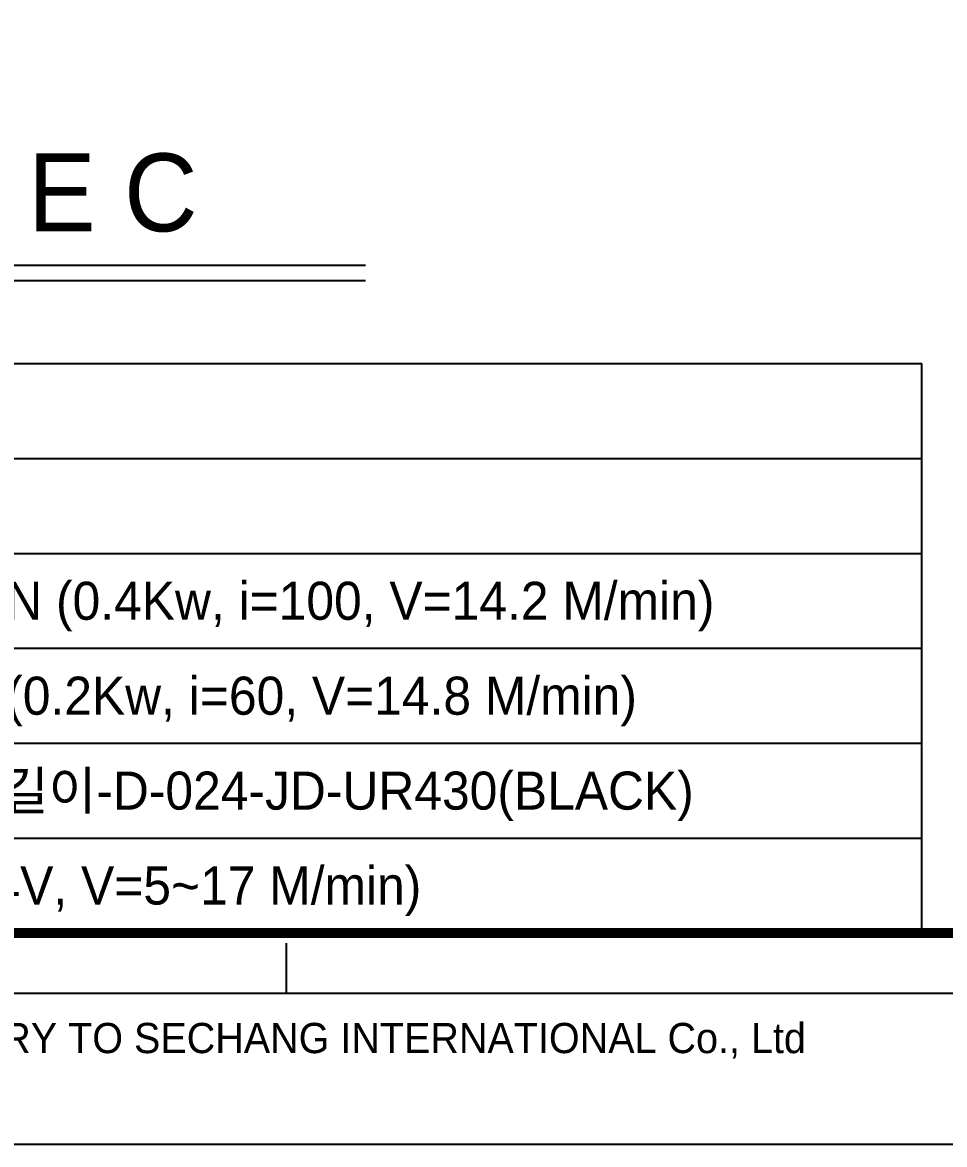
# Model space of a CAD drawing. Header units: inches. Extents: x 0 to 77285, y -118 to 40065.
# Drawn here: x 9527 to 15022, y 0 to 6683 of the extents above; entities that cross this region are included whole.
import ezdxf
from ezdxf.enums import TextEntityAlignment as Align

# ---------------------------------------------------------------- set-up
doc = ezdxf.new("R2010")
doc.units = ezdxf.units.IN
doc.header["$LTSCALE"] = 5
doc.header["$MEASUREMENT"] = 0
doc.styles.add('SCI', font='')
doc.styles.get('SCI').set_extended_font_data('Gulim')

# ---------------------------------------------------------------- blocks, each defined once
blk = doc.blocks.new('A$C60684f4e')
at = {"color": 2}
blk.add_line((92.5, -289.5), (92.5, -287), dxfattribs=at)
blk.add_lwpolyline([(12.5, -289.5), (12.5, -7.5), (412.5, -7.5), (412.5, -289.5)], close=True, dxfattribs=at)
at = {"color": 40, "const_width": 0.5}
blk.add_lwpolyline([(15.5, -286.5), (15.5, -10.5), (409.5, -10.5), (409.5, -286.5)], close=True, dxfattribs=at)
at = {"layer": 'Defpoints', "color": 1}
blk.add_lwpolyline([(0, -297), (0, 0), (420, 0), (420, -297)], close=True, dxfattribs=at)
at = {"color": 3, "linetype": 'Continuous', "style": 'SCI'}
blk.add_text('THIS DRAWING CONTAINS CONFIDENTIAL INFORMATION PROPRIETARY TO SECHANG INTERNATIONAL Co., Ltd  ', height=1.5, dxfattribs=at).set_placement((12.109, -292.463))

msp = doc.modelspace()

# ---------------------------------------------------------------- linework, layer by layer
for p, q in [((2662.86263325, 5237.03733775), (11572.31272527, 5237.03733775)), ((2662.86263325, 5146.77968641), (11572.31272527, 5146.77968641)), ((1860, 4651.5988461), (14886.22242881, 4651.5988461)), ((14886.22242881, 4086.33237175, -0.80785505), (14886.22242881, 4651.5988461)), ((14886.22242881, 3521.0658974, -0.80785505), (14886.22242881, 4086.33237175)), ((14886.22242881, 2955.79942305, -0.80785505), (14886.22242881, 3521.0658974)), ((14886.22242881, 2390.5329487, -0.80785505), (14886.22242881, 2955.79942305)), ((14886.22242881, 1825.26647435, -0.80785505), (14886.22242881, 2390.5329487)), ((14886.22242881, 1260, -0.80785505), (14886.22242881, 1825.26647435)), ((1860, 1260), (14886.22242881, 1260))]:
    msp.add_line(p, q)
at = {"color": 5}
for p, q in [((1860, 4086.33237175), (14886.22242881, 4086.33237175)), ((1860, 3521.0658974), (14886.22242881, 3521.0658974)), ((1860, 2955.79942305), (14886.22242881, 2955.79942305)), ((1860, 2390.5329487), (14886.22242881, 2390.5329487)), ((1860, 1825.26647435), (14886.22242881, 1825.26647435))]:
    msp.add_line(p, q, dxfattribs=at)

# ---------------------------------------------------------------- block references
at = {"xscale": 120, "yscale": 120, "zscale": 120}
msp.add_blockref('A$C60684f4e', (0, 35640), dxfattribs=at)

# ---------------------------------------------------------------- texts
at = {"style": 'SCI'}
msp.add_text('* CONVEYOR : S P E C', height=463.8707364593, dxfattribs=at).set_placement((7300.07662414, 5438.53057499), align=Align.CENTER)
for s, p in [('MAIN C/V MOTOR : F3S35N100-MM04TWNTN (0.4Kw, i=100, V=14.2 M/min)', (3316.56712269, 3238.43266022)), ('SUB C/V MOTOR : F3S25N60-MM02TWNTN (0.2Kw, i=60, V=14.8 M/min)', (3316.56712269, 2673.16618588)), ('DIVERTER POWER MOLLER : PM380LS-17-길이-D-024-JD-UR430(BLACK)', (3316.56712269, 2107.89971153)), ('POWER MOLLER DRIVE : CBL-402F2 (DC 24V, V=5~17 M/min)', (3316.56712269, 1542.63323718))]:
    msp.add_text(s, height=226.7295608989, dxfattribs=at).set_placement(p, align=Align.MIDDLE_LEFT)

doc.saveas('drawing.dxf')
